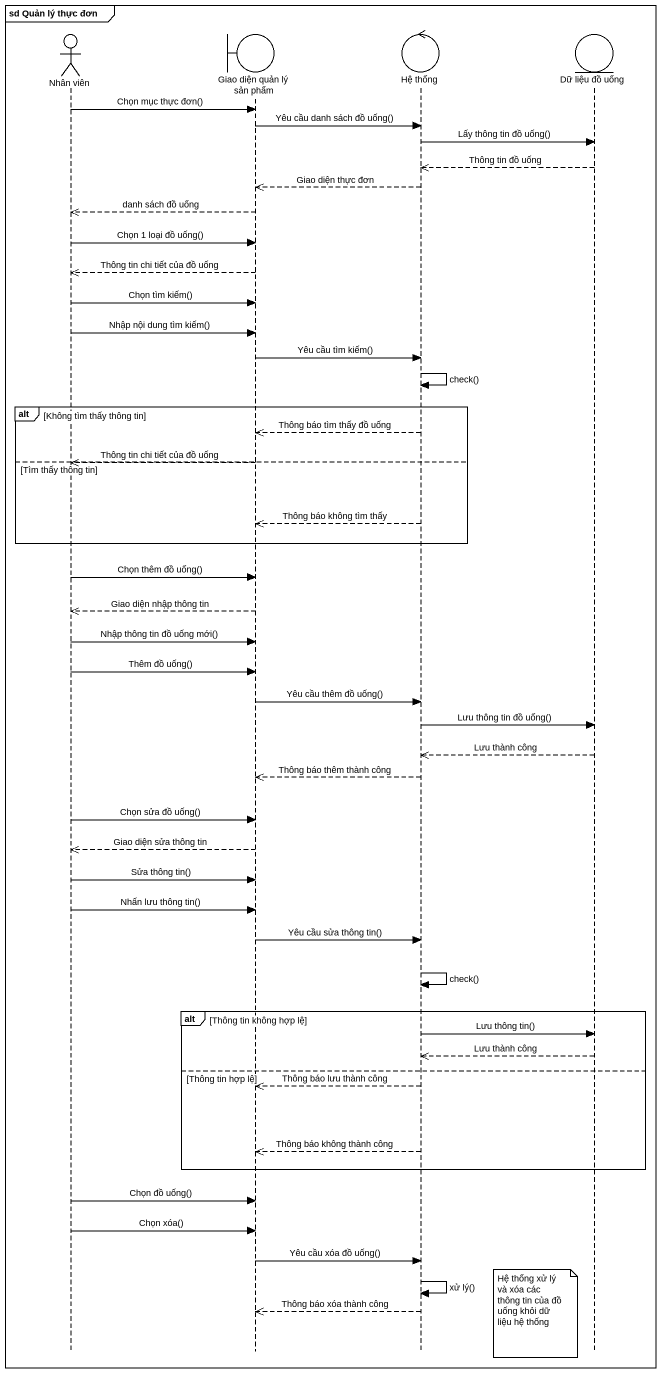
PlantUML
@startuml
mainframe sd Quản lý thực đơn
hide footbox
actor "Nhân viên" as Nhân_viên
boundary "Giao diện quản lý sản phẩm" as Giao_diện_quản_lý_sản_phẩm
control "Hệ thống" as Hệ_thống
entity "Dữ liệu đồ uống" as Dữ_liệu_đồ_uống

Nhân_viên -> Giao_diện_quản_lý_sản_phẩm : Chọn mục thực đơn()
Giao_diện_quản_lý_sản_phẩm -> Hệ_thống : Yêu cầu danh sách đồ uống()
Hệ_thống -> Dữ_liệu_đồ_uống : Lấy thông tin đồ uống()
Dữ_liệu_đồ_uống -->> Hệ_thống : Thông tin đồ uống
Hệ_thống -->> Giao_diện_quản_lý_sản_phẩm : Giao diện thực đơn
Giao_diện_quản_lý_sản_phẩm -->> Nhân_viên : danh sách đồ uống
Nhân_viên -> Giao_diện_quản_lý_sản_phẩm : Chọn 1 loại đồ uống()
Giao_diện_quản_lý_sản_phẩm -->> Nhân_viên : Thông tin chi tiết của đồ uống
Nhân_viên -> Giao_diện_quản_lý_sản_phẩm : Chọn tìm kiếm()
Nhân_viên -> Giao_diện_quản_lý_sản_phẩm : Nhập nội dung tìm kiếm()
Giao_diện_quản_lý_sản_phẩm -> Hệ_thống : Yêu cầu tìm kiếm()
Hệ_thống -> Hệ_thống : check()
alt Không tìm thấy thông tin
  Hệ_thống -->> Giao_diện_quản_lý_sản_phẩm : Thông báo tìm thấy đồ uống
else Tìm thấy thông tin
  Giao_diện_quản_lý_sản_phẩm -->> Nhân_viên : Thông tin chi tiết của đồ uống
  Hệ_thống -->> Giao_diện_quản_lý_sản_phẩm : Thông báo không tìm thấy
end
Nhân_viên -> Giao_diện_quản_lý_sản_phẩm : Chọn thêm đồ uống()
Giao_diện_quản_lý_sản_phẩm -->> Nhân_viên : Giao diện nhập thông tin
Nhân_viên -> Giao_diện_quản_lý_sản_phẩm : Nhập thông tin đồ uống mới()
Nhân_viên -> Giao_diện_quản_lý_sản_phẩm : Thêm đồ uống()
Giao_diện_quản_lý_sản_phẩm -> Hệ_thống : Yêu cầu thêm đồ uống()
Hệ_thống -> Dữ_liệu_đồ_uống : Lưu thông tin đồ uống()
Dữ_liệu_đồ_uống -->> Hệ_thống : Lưu thành công
Hệ_thống -->> Giao_diện_quản_lý_sản_phẩm : Thông báo thêm thành công
Nhân_viên -> Giao_diện_quản_lý_sản_phẩm : Chọn sửa đồ uống()
Giao_diện_quản_lý_sản_phẩm -->> Nhân_viên : Giao diện sửa thông tin
Nhân_viên -> Giao_diện_quản_lý_sản_phẩm : Sửa thông tin()
Nhân_viên -> Giao_diện_quản_lý_sản_phẩm : Nhấn lưu thông tin()
Giao_diện_quản_lý_sản_phẩm -> Hệ_thống : Yêu cầu sửa thông tin()
Hệ_thống -> Hệ_thống : check()
alt Thông tin không hợp lệ
  Hệ_thống -> Dữ_liệu_đồ_uống : Lưu thông tin()
  Dữ_liệu_đồ_uống -->> Hệ_thống : Lưu thành công
else Thông tin hợp lệ
  Hệ_thống -->> Giao_diện_quản_lý_sản_phẩm : Thông báo lưu thành công
  Hệ_thống -->> Giao_diện_quản_lý_sản_phẩm : Thông báo không thành công
end
Nhân_viên -> Giao_diện_quản_lý_sản_phẩm : Chọn đồ uống()
Nhân_viên -> Giao_diện_quản_lý_sản_phẩm : Chọn xóa()
Giao_diện_quản_lý_sản_phẩm -> Hệ_thống : Yêu cầu xóa đồ uống()
Hệ_thống -> Hệ_thống : xử lý()
Hệ_thống -->> Giao_diện_quản_lý_sản_phẩm : Thông báo xóa thành công
note left of Dữ_liệu_đồ_uống : Hệ thống xử lý và xóa các thông tin của đồ uống khỏi dữ liệu hệ thống
@enduml
